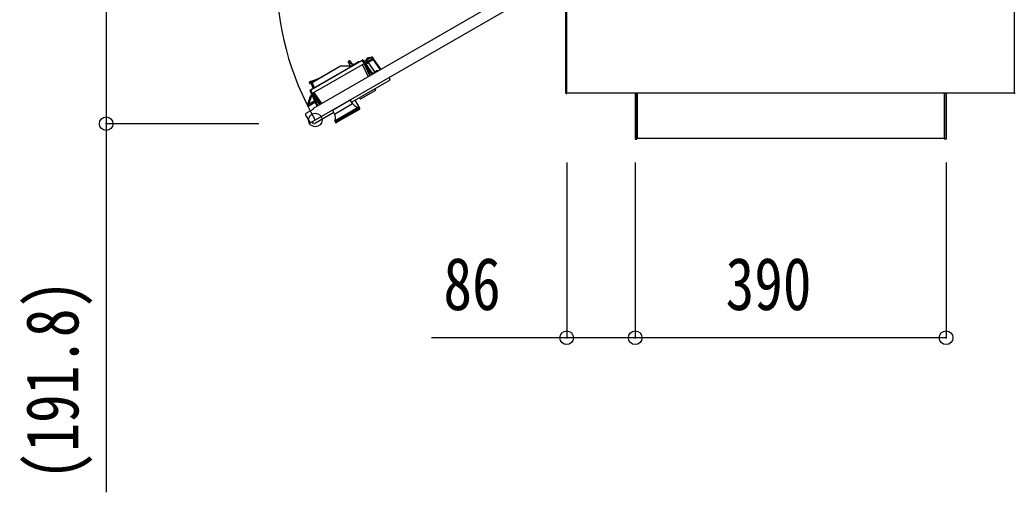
# Model space of a CAD drawing. Units: millimetres, scale not verified. Extents: x -8410 to 8410, y -5940 to 5940.
# Drawn here: x -2773 to -1525, y 1557 to 2150 of the extents above; entities that cross this region are included whole.
import ezdxf
from ezdxf.enums import TextEntityAlignment as Align

# ---------------------------------------------------------------- set-up
doc = ezdxf.new("R2010")
doc.units = ezdxf.units.MM
doc.header["$LTSCALE"] = 30
for name, color, linetype in [('0-3_YKK_13', 4, 'Continuous'), ('0-4_YKK_A1', 4, 'Continuous'), ('0-5_YKK_D', 6, 'Continuous')]:
    doc.layers.add(name, color=color, linetype=linetype)
doc.styles.add('ＭＳ ゴシック', font='')
doc.styles.get('ＭＳ ゴシック').set_extended_font_data('MS Gothic')

msp = doc.modelspace()

# ---------------------------------------------------------------- linework, layer by layer
at = {"layer": '0-3_YKK_13'}
for p, q in [((-2407.93, 2021.08), (-2071.57, 2215.28)), ((-2088.27, 2221.81), (-2405.23, 2038.81)), ((-2088.6, 2189.47), (-2088.6, 2058.53)), ((-2087.1, 2058.5), (-2087.1, 2189.5)), ((-1525.1, 2058.5), (-1525.1, 2189.5)), ((-2343.5, 2099.09), (-2408.2, 2061.74)), ((-2361.11, 2097.98), (-2359.64, 2095.22)), ((-2358.24, 2096.02), (-2359.89, 2098.68)), ((-2359.25, 2098.49), (-2357.66, 2095.96)), ((-2343.73, 2099.49), (-2343.3, 2099.74)), ((-2340.88, 2095.36), (-2343.5, 2099.09)), ((-2341.46, 2097.91), (-2338.24, 2099.77)), ((-2336.99, 2097.61), (-2340.02, 2095.86)), ((-2338.24, 2099.77), (-2332.33, 2103.18)), ((-2332.1, 2102.79), (-2338.01, 2099.38)), ((-2336.99, 2097.61), (-2338.01, 2099.38)), ((-2337.5, 2101.34), (-2337.93, 2100.9)), ((-2337.62, 2101.39), (-2337.55, 2101.44)), ((-2337.42, 2101.4), (-2337.5, 2101.34)), ((-2337.44, 2101.24), (-2337.5, 2101.34)), ((-2337.34, 2101.49), (-2337.15, 2101.66)), ((-2337.15, 2101.66), (-2337.05, 2101.73)), ((-2336.48, 2096.72), (-2336.99, 2097.61)), ((-2336.83, 2101.85), (-2336.91, 2101.8)), ((-2336.42, 2102.08), (-2336.51, 2102.04)), ((-2336.48, 2096.72), (-2331.49, 2099.61)), ((-2336.09, 2102.27), (-2336.2, 2102.22)), ((-2330.61, 2099.56), (-2336.14, 2096.37)), ((-2335.75, 2102.39), (-2336.09, 2102.27)), ((-2335.78, 2102.34), (-2335.72, 2102.23)), ((-2335.67, 2102.4), (-2335.74, 2102.37)), ((-2335.71, 2102.5), (-2335.65, 2102.53)), ((-2335.12, 2102.53), (-2335.67, 2102.4)), ((-2335.67, 2102.4), (-2335.59, 2102.27)), ((-2332.33, 2103.18), (-2331.9, 2103.43)), ((-2332.33, 2103.18), (-2332.1, 2102.79)), ((-2330.92, 2101.11), (-2332.1, 2102.79)), ((-2331.49, 2099.61), (-2331.97, 2100.51)), ((-2331.53, 2100.76), (-2331.06, 2099.86)), ((-2331.49, 2099.61), (-2331.25, 2099.19)), ((-2331.13, 2100.46), (-2331.36, 2100.86)), ((-2331.24, 2103.29), (-2330.06, 2101.61)), ((-2330.23, 2100.98), (-2331.13, 2100.46)), ((-2330.61, 2099.56), (-2331.13, 2100.46)), ((-2330.06, 2101.61), (-2330.92, 2101.11)), ((-2330.23, 2100.98), (-2330.46, 2101.38)), ((-2320.82, 2087.54), (-2330.23, 2100.98)), ((-2329.8, 2101.23), (-2320.39, 2087.79)), ((-2370.74, 2091.85), (-2406.47, 2071.22)), ((-2340.88, 2095.36), (-2406.28, 2057.6)), ((-2370.74, 2091.85), (-2370.95, 2092.2)), ((-2356.97, 2091.85), (-2370.74, 2091.85)), ((-2370.7, 2092.27), (-2356.23, 2092.27)), ((-2359.87, 2094.69), (-2361.27, 2097.32)), ((-2359.87, 2094.69), (-2359.71, 2094.24)), ((-2348.26, 2097.3), (-2353.72, 2094.15)), ((-2335.99, 2078.78), (-2343.12, 2094.07)), ((-2334.19, 2079.82), (-2341.32, 2095.11)), ((-2340.89, 2095.35), (-2340.88, 2095.36)), ((-2340.89, 2095.35), (-2333.76, 2080.07)), ((-2340.88, 2095.36), (-2340.02, 2095.86)), ((-2331.21, 2081.54), (-2340.88, 2095.36)), ((-2340.02, 2095.86), (-2330.35, 2082.04)), ((-2339.44, 2095.02), (-2336.48, 2096.72)), ((-2339.16, 2094.62), (-2336.14, 2096.37)), ((-2336.48, 2096.72), (-2336.24, 2096.31)), ((-2336.14, 2096.37), (-2328.01, 2084.76)), ((-2327.17, 2085.26), (-2327.23, 2085.23)), ((-2326.87, 2085.43), (-2326.82, 2085.46)), ((-2326.53, 2085.63), (-2326.42, 2085.69)), ((-2326.34, 2085.62), (-2326.47, 2085.55)), ((-2326.42, 2085.69), (-2326.28, 2085.75)), ((-2326.34, 2085.62), (-2326.25, 2085.46)), ((-2326.24, 2085.68), (-2326.27, 2085.66)), ((-2326.27, 2085.66), (-2326.18, 2085.51)), ((-2326.27, 2085.66), (-2326.27, 2085.66)), ((-2325.89, 2085.69), (-2326.24, 2085.68)), ((-2326.24, 2085.68), (-2326.15, 2085.53)), ((-2326.23, 2085.8), (-2326.2, 2085.81)), ((-2326.02, 2085.92), (-2326.11, 2085.87)), ((-2325.61, 2086.06), (-2326.02, 2085.92)), ((-2405.31, 2073.98), (-2404.97, 2073.05)), ((-2402.66, 2073.89), (-2404.97, 2073.05)), ((-2404.97, 2073.05), (-2404.83, 2072.64)), ((-2402.52, 2074.99), (-2397.76, 2076.72)), ((-2402.52, 2074.99), (-2402.22, 2074.15)), ((-2310.07, 2073.54), (-2356.7, 2046.62)), ((-2328.23, 2084.43), (-2328.49, 2084.18)), ((-2328.03, 2084.76), (-2327.94, 2084.82)), ((-2309.21, 2074.04), (-2310.07, 2073.54)), ((-2309.9, 2077.68), (-2308.8, 2075.33)), ((-2409.01, 2069.43), (-2409.67, 2071.34)), ((-2407.1, 2070.13), (-2409.01, 2069.43)), ((-2408.86, 2061.88), (-2408.43, 2062.13)), ((-2408.43, 2062.13), (-2408.2, 2061.74)), ((-2408.2, 2061.74), (-2406.28, 2057.6)), ((-2407.08, 2071.34), (-2406.67, 2071.58)), ((-2404.93, 2064.16), (-2407.04, 2069.97)), ((-2406.47, 2071.22), (-2404.07, 2064.65)), ((-2326.94, 2061.38), (-2345.28, 2050.79)), ((-2336.3, 2056.4), (-2326.71, 2061.94)), ((-2326.71, 2061.94), (-2327.17, 2063.67)), ((-2412.3, 2043.04), (-2408.39, 2054.39)), ((-2407.27, 2054.62), (-2410.99, 2043.79)), ((-2403.07, 2048.37), (-2410.99, 2043.79)), ((-2407.51, 2055.04), (-2407.27, 2054.62)), ((-2406.25, 2055.2), (-2407.27, 2054.62)), ((-2406.28, 2057.6), (-2406.27, 2057.61)), ((-2406.28, 2057.6), (-2399.15, 2042.32)), ((-2396.6, 2043.79), (-2406.27, 2057.61)), ((-2405.84, 2057.86), (-2396.17, 2044.04)), ((-2404.16, 2058.82), (-2394.49, 2045.01)), ((-2380.7, 2036.81), (-2358.61, 2049.56)), ((-2355.6, 2044.92), (-2358.61, 2049.56)), ((-2346.76, 2039.06), (-2352.35, 2049.13)), ((-2347.15, 2052.13), (-2345.88, 2050.87)), ((-2345.88, 2050.87), (-2336.3, 2056.4)), ((-2087.67, 2057.53), (-2087.1, 2057.5)), ((-2087.1, 2057.5), (-2087.1, 2058.5)), ((-1999.1, 2058), (-1999.1, 2000.8)), ((-1998.6, 2058), (-1998.6, 2000.8)), ((-1613.6, 2058), (-1613.6, 2000.8)), ((-1613.1, 2058), (-1613.1, 2000.8)), ((-1525.1, 2057.5), (-1525.1, 2058.5)), ((-1524.54, 2057.53), (-1525.1, 2057.5)), ((-2404.73, 2037.94), (-2414.26, 2032.44)), ((-2412.3, 2043.04), (-2412.3, 2043.04)), ((-2411.52, 2041.75), (-2412.3, 2043.04)), ((-2411.3, 2043.32), (-2410.65, 2042.25)), ((-2410.41, 2041.82), (-2410.84, 2041.57)), ((-2410.65, 2042.25), (-2402.43, 2047)), ((-2410.65, 2042.25), (-2410.41, 2041.82)), ((-2402.22, 2046.55), (-2410.41, 2041.82)), ((-2404.83, 2038.11), (-2405.23, 2038.81)), ((-2404.83, 2038.11), (-2404.73, 2037.94)), ((-2380.7, 2036.81), (-2378.19, 2031.88)), ((-2378.19, 2031.88), (-2355.6, 2044.92)), ((-2377.73, 2023.82), (-2348.85, 2040.5)), ((-2347.5, 2039.62), (-2377.64, 2022.21)), ((-2377.29, 2021.51), (-2347.07, 2038.96)), ((-2347.41, 2037.55), (-2375.9, 2021.1)), ((-2347.14, 2037.71), (-2375.3, 2021.45)), ((-2347.07, 2038.96), (-2347.5, 2039.62)), ((-2414.69, 2031.21), (-2414.7, 2031.2)), ((-2409.38, 2021.98), (-2414.63, 2031.07)), ((-2379.18, 2033.64), (-2402.36, 2020.26)), ((-2379.33, 2033.56), (-2379.07, 2033.6)), ((-2408.69, 2021.8), (-2408.43, 2021.95)), ((-2408.43, 2021.95), (-2408.33, 2021.78)), ((-2407.93, 2021.08), (-2408.33, 2021.78)), ((-2404.54, 2020.05), (-2406.03, 2022.18)), ((-2402.36, 2020.26), (-2403.22, 2019.76)), ((-2377.64, 2022.21), (-2377.29, 2021.51)), ((-1998.6, 2000.8), (-1999.1, 2000.8)), ((-1613.6, 2000.8), (-1613.1, 2000.8))]:
    msp.add_line(p, q, dxfattribs=at)
for points in [[(-2408.43, 2062.13), (-2343.73, 2099.49), (-2343.5, 2099.09)], [(-2342.64, 2099.59), (-2340.02, 2095.86), (-2340.88, 2095.36)], [(-2338.24, 2099.77), (-2338.01, 2099.38), (-2341.2, 2097.54)], [(-2338.03, 2100.83), (-2338.08, 2100.8), (-2338.11, 2100.8), (-2338.11, 2100.83), (-2338.1, 2100.87), (-2338.07, 2100.93)], [(-2338.07, 2100.93), (-2337.86, 2101.18), (-2337.62, 2101.39)], [(-2337.68, 2101.03), (-2337.86, 2100.94), (-2338.03, 2100.83)], [(-2338.01, 2100.85), (-2338.02, 2100.84), (-2338.03, 2100.83)], [(-2338.01, 2100.85), (-2338.02, 2100.84), (-2338.03, 2100.84), (-2338.03, 2100.84)], [(-2337.35, 2101.34), (-2337.4, 2101.27), (-2337.46, 2101.2), (-2337.53, 2101.13), (-2337.61, 2101.07), (-2337.68, 2101.03)], [(-2337.46, 2101.21), (-2337.5, 2101.17), (-2337.54, 2101.14), (-2337.58, 2101.1), (-2337.62, 2101.08), (-2337.64, 2101.06)], [(-2337.55, 2101.44), (-2337.52, 2101.45), (-2337.51, 2101.46)], [(-2337.37, 2101.43), (-2337.37, 2101.44), (-2337.38, 2101.45), (-2337.39, 2101.46), (-2337.4, 2101.47), (-2337.42, 2101.47), (-2337.43, 2101.48), (-2337.44, 2101.48), (-2337.45, 2101.48), (-2337.47, 2101.48), (-2337.48, 2101.48), (-2337.49, 2101.47), (-2337.5, 2101.47), (-2337.5, 2101.47), (-2337.5, 2101.47), (-2337.51, 2101.46)], [(-2337.31, 2101.46), (-2337.32, 2101.48), (-2337.34, 2101.49), (-2337.35, 2101.5), (-2337.37, 2101.51), (-2337.39, 2101.51), (-2337.4, 2101.51), (-2337.42, 2101.51), (-2337.44, 2101.5), (-2337.45, 2101.5), (-2337.45, 2101.5), (-2337.45, 2101.5), (-2337.46, 2101.49)], [(-2337.46, 2101.49), (-2337.45, 2101.5), (-2337.46, 2101.49)], [(-2337.38, 2101.33), (-2337.41, 2101.27), (-2337.46, 2101.21)], [(-2337.37, 2101.43), (-2337.37, 2101.43), (-2337.39, 2101.41), (-2337.42, 2101.4)], [(-2336.91, 2101.8), (-2337.15, 2101.6), (-2337.35, 2101.34)], [(-2330.92, 2101.11), (-2331.97, 2100.51), (-2336.99, 2097.61)], [(-2336.51, 2102.04), (-2336.58, 2102), (-2336.67, 2101.95), (-2336.75, 2101.9), (-2336.83, 2101.85)], [(-2335.86, 2102.21), (-2336.15, 2102.17), (-2336.42, 2102.08)], [(-2336.33, 2102.14), (-2336.03, 2102.24), (-2335.72, 2102.29)], [(-2335.42, 2102.33), (-2335.5, 2102.29), (-2335.59, 2102.25), (-2335.68, 2102.23), (-2335.77, 2102.21), (-2335.86, 2102.21)], [(-2335.61, 2102.26), (-2335.67, 2102.24), (-2335.72, 2102.23), (-2335.78, 2102.22), (-2335.82, 2102.22)], [(-2335.75, 2102.48), (-2335.75, 2102.48), (-2335.76, 2102.47), (-2335.77, 2102.46), (-2335.78, 2102.45), (-2335.79, 2102.43), (-2335.79, 2102.42), (-2335.8, 2102.4), (-2335.8, 2102.39), (-2335.8, 2102.37), (-2335.79, 2102.36), (-2335.78, 2102.34)], [(-2335.74, 2102.37), (-2335.77, 2102.35), (-2335.78, 2102.34)], [(-2335.74, 2102.48), (-2335.75, 2102.48), (-2335.74, 2102.49), (-2335.71, 2102.5)], [(-2335.65, 2102.53), (-2335.37, 2102.62), (-2335.07, 2102.66)], [(-2335.46, 2102.32), (-2335.49, 2102.31), (-2335.52, 2102.29), (-2335.56, 2102.27), (-2335.61, 2102.26)], [(-2335.03, 2102.56), (-2335.23, 2102.45), (-2335.42, 2102.33)], [(-2335.07, 2102.66), (-2335.01, 2102.66), (-2334.97, 2102.64), (-2334.96, 2102.62), (-2334.98, 2102.59), (-2335.03, 2102.56)], [(-2335.03, 2102.57), (-2335.03, 2102.57), (-2335.04, 2102.56), (-2335.06, 2102.56)], [(-2335.06, 2102.55), (-2335.05, 2102.56), (-2335.03, 2102.56)], [(-2406.47, 2071.22), (-2406.67, 2071.58), (-2370.95, 2092.2)], [(-2359.85, 2094.6), (-2359.67, 2094.17), (-2359.58, 2093.59), (-2359.55, 2092.96), (-2359.61, 2092.27)], [(-2359.64, 2095.22), (-2359.35, 2094.38), (-2359.23, 2093.38), (-2359.33, 2092.27)], [(-2353.4, 2093.95), (-2353.75, 2093.83), (-2354.13, 2093.79), (-2354.89, 2093.92), (-2355.61, 2094.15), (-2356.28, 2094.46), (-2356.9, 2094.8), (-2357.43, 2095.17), (-2357.86, 2095.59), (-2358.24, 2096.02)], [(-2358.23, 2092.27), (-2357.31, 2092.8), (-2356.44, 2093.3)], [(-2353.72, 2094.15), (-2353.84, 2094.1), (-2354, 2094.07), (-2354.32, 2094.08), (-2354.96, 2094.22), (-2355.55, 2094.44), (-2356.1, 2094.7), (-2356.6, 2094.99), (-2357.04, 2095.3), (-2357.41, 2095.63), (-2357.55, 2095.8), (-2357.64, 2095.96)], [(-2353.4, 2093.95), (-2353.5, 2094.06), (-2353.6, 2094.13), (-2353.68, 2094.16), (-2353.72, 2094.15)], [(-2327.62, 2084.99), (-2327.93, 2084.75), (-2328.2, 2084.46)], [(-2327.52, 2085.06), (-2327.58, 2085.02), (-2327.62, 2084.99)], [(-2327.23, 2085.23), (-2327.29, 2085.19), (-2327.36, 2085.15), (-2327.44, 2085.11), (-2327.52, 2085.06)], [(-2326.81, 2085.26), (-2327, 2085.28), (-2327.17, 2085.26)], [(-2326.47, 2085.55), (-2326.57, 2085.49), (-2326.67, 2085.43), (-2326.76, 2085.38), (-2326.84, 2085.34)], [(-2326.82, 2085.46), (-2326.76, 2085.5), (-2326.69, 2085.54), (-2326.61, 2085.59), (-2326.53, 2085.63)], [(-2326.41, 2085.37), (-2326.49, 2085.32), (-2326.59, 2085.28), (-2326.68, 2085.26), (-2326.75, 2085.25), (-2326.81, 2085.26)], [(-2326.43, 2085.37), (-2326.49, 2085.33), (-2326.55, 2085.3), (-2326.62, 2085.28), (-2326.67, 2085.27), (-2326.72, 2085.27), (-2326.74, 2085.27)], [(-2326.34, 2085.62), (-2326.35, 2085.64), (-2326.36, 2085.65), (-2326.37, 2085.67), (-2326.38, 2085.68), (-2326.39, 2085.69), (-2326.4, 2085.69), (-2326.41, 2085.69), (-2326.42, 2085.69)], [(-2325.92, 2085.65), (-2326.17, 2085.52), (-2326.41, 2085.37)], [(-2326.21, 2085.81), (-2326.22, 2085.81), (-2326.23, 2085.8), (-2326.24, 2085.8), (-2326.24, 2085.8), (-2326.25, 2085.79), (-2326.27, 2085.77), (-2326.28, 2085.74), (-2326.29, 2085.72), (-2326.29, 2085.69), (-2326.27, 2085.66)], [(-2326.21, 2085.81), (-2326.23, 2085.8), (-2326.23, 2085.8)], [(-2326.11, 2085.87), (-2326.15, 2085.85), (-2326.19, 2085.83), (-2326.21, 2085.81)], [(-2326.2, 2085.81), (-2326.03, 2085.84), (-2325.83, 2085.82)], [(-2325.86, 2085.71), (-2325.86, 2085.7), (-2325.87, 2085.69), (-2325.89, 2085.68), (-2325.91, 2085.67), (-2325.94, 2085.65)], [(-2325.94, 2085.65), (-2325.93, 2085.65), (-2325.92, 2085.65)], [(-2325.83, 2085.82), (-2325.8, 2085.81), (-2325.78, 2085.77), (-2325.8, 2085.74), (-2325.85, 2085.69), (-2325.92, 2085.65)], [(-2409.07, 2072.61), (-2405.31, 2073.98), (-2402.52, 2074.99)], [(-2328.7, 2084.05), (-2328.72, 2084.03), (-2328.72, 2084.05), (-2328.7, 2084.09), (-2328.66, 2084.15), (-2328.61, 2084.22)], [(-2328.49, 2084.16), (-2328.6, 2084.11), (-2328.7, 2084.05)], [(-2328.7, 2084.05), (-2328.68, 2084.06), (-2328.68, 2084.07)], [(-2328.68, 2084.07), (-2328.68, 2084.07), (-2328.68, 2084.07), (-2328.68, 2084.07), (-2328.67, 2084.07), (-2328.65, 2084.08)], [(-2328.61, 2084.22), (-2328.34, 2084.51), (-2328.03, 2084.76)], [(-2328.61, 2084.22), (-2328.6, 2084.23), (-2328.59, 2084.23), (-2328.58, 2084.23), (-2328.56, 2084.22), (-2328.54, 2084.22), (-2328.53, 2084.21), (-2328.51, 2084.19), (-2328.49, 2084.18)], [(-2328.2, 2084.46), (-2328.26, 2084.38), (-2328.32, 2084.31), (-2328.39, 2084.24), (-2328.45, 2084.19), (-2328.49, 2084.16)], [(-2328.21, 2084.45), (-2328.24, 2084.41), (-2328.28, 2084.37), (-2328.31, 2084.33), (-2328.35, 2084.29), (-2328.38, 2084.25), (-2328.42, 2084.22), (-2328.44, 2084.21), (-2328.45, 2084.2)], [(-2328.2, 2084.46), (-2328.2, 2084.46), (-2328.21, 2084.45)], [(-2328.03, 2084.76), (-2328.02, 2084.76), (-2328.01, 2084.76), (-2328, 2084.76), (-2327.99, 2084.75), (-2327.97, 2084.74), (-2327.96, 2084.73), (-2327.95, 2084.71), (-2327.94, 2084.7)], [(-2327.94, 2084.82), (-2327.89, 2084.85), (-2327.85, 2084.87), (-2327.83, 2084.88)], [(-2406.28, 2057.6), (-2407.14, 2057.11), (-2409.07, 2061.24)], [(-2407.78, 2069.88), (-2407.53, 2069.96), (-2407.27, 2070), (-2407, 2070.02)], [(-2407.31, 2070.74), (-2407.34, 2070.88), (-2407.33, 2071.02), (-2407.27, 2071.15), (-2407.19, 2071.26), (-2407.08, 2071.34)], [(-2408.17, 2054.67), (-2407.51, 2055.04), (-2406.46, 2055.65)], [(-2400.01, 2041.82), (-2407.14, 2057.11), (-2406.28, 2057.6)], [(-2001.1, 2058), (-2001.1, 2000.5), (-1999.1, 2000.5), (-1999.1, 2058)], [(-1611.1, 2058), (-1611.1, 2000.5), (-1613.1, 2000.5), (-1613.1, 2058)], [(-2412.3, 2043.04), (-2412.27, 2043.05), (-2412.18, 2043.06), (-2412.05, 2043.08), (-2411.88, 2043.11), (-2411.69, 2043.14), (-2411.48, 2043.19), (-2411.3, 2043.32)], [(-2408.33, 2021.78), (-2409.03, 2021.38), (-2409.38, 2021.98)]]:
    msp.add_lwpolyline(points, dxfattribs=at)
for centre, radius, start, end in [((-2360.83, 2097.56), 0.5, 123.56623, 208), ((-2354.89, 2088.6), 11.25, 116.43377, 123.56623), ((-2359.67, 2098.23), 0.5, 32, 116.43377), ((-2343.05, 2099.31), 0.5, 35, 120), ((-2336.24, 2099.31), 2.5, 120, 175.9442), ((-2338.02, 2100.83), 0.112, 39.60647, 115.569), ((-2337.62, 2101.01), 0.059, 112.59309, 155.91495), ((-2337.59, 2101.31), 0.092, 23.84372, 109.38767), ((-2337.51, 2101.35), 0.095, 26.66158, 117.02094), ((-2337.4, 2101.41), 0.1, 29.75615, 120.94769), ((-2337.34, 2101.3), 0.043, 109.23826, 148.9805), ((-2335.82, 2102.17), 0.052, 90.63226, 129.77003), ((-2334.51, 2100.31), 2.5, 64.0558, 120), ((-2335.66, 2102.42), 0.096, 121.46822, 212.19256), ((-2335.59, 2102.46), 0.093, 127.42783, 214.72884), ((-2335.43, 2102.28), 0.051, 81.05696, 126.37148), ((-2335.01, 2102.57), 0.112, 121.93043, 200.14343), ((-2331.65, 2103), 0.5, 35, 120), ((-2333.06, 2102.84), 3.59, 296.0129, 303.9871), ((-2331.5, 2099.62), 0.5, 300, 28), ((-2330.21, 2100.94), 0.5, 35, 120), ((-2329.29, 2099.86), 1.46, 110.19725, 129.80275), ((-2370.7, 2091.77), 0.5, 90, 120), ((-2369.57, 2091.94), 1.18, 163.72386, 184.60629), ((-2359.46, 2094.82), 0.432, 114.59931, 198.33193), ((-2357.99, 2095.67), 0.432, 41.66807, 125.40069), ((-2393.71, 2071.21), 42.32, 29.84271, 30.67753), ((-2355.94, 2092.44), 1, 30, 120), ((-2348.01, 2096.87), 0.5, 50.23552, 120), ((-2326.83, 2085.34), 0.093, 119.97464, 213.85886), ((-2326.77, 2085.39), 0.089, 126.86298, 217.73506), ((-2326.76, 2085.2), 0.081, 74.65267, 128.26873), ((-2326.71, 2085.45), 0.264, 23.3266, 45.20295), ((-2326.42, 2085.35), 0.022, 59.22332, 123.31734), ((-2326.19, 2085.71), 0.1, 118.69411, 210.00081), ((-2326.15, 2085.73), 0.099, 120.39464, 210.70128), ((-2325.79, 2085.73), 0.11, 115.59779, 201.27639), ((-2324.91, 2083.68), 2.5, 61.33225, 106.45272), ((-2408.72, 2071.67), 1, 110, 199), ((-2326.64, 2082.68), 2.5, 133.44886, 178.66775), ((-2328.42, 2084.12), 0.087, 108.93727, 149.47067), ((-2309.71, 2074.91), 1, 300, 25), ((-2408.61, 2061.45), 0.5, 120, 205), ((-2407.27, 2068.47), 1.5, 80.9749, 110), ((-2327.19, 2061.81), 0.5, 300, 15), ((-2407.92, 2054.23), 0.5, 120, 161), ((-2345.53, 2051.22), 0.5, 225, 300), ((-2087.6, 2058.53), 1, 180, 266.5), ((-2411.09, 2042.01), 0.5, 211, 300), ((-2347.21, 2050.36), 10, 213, 260.58541), ((-2349.18, 2038.53), 2, 33, 80.58541), ((-2347.91, 2038.41), 1, 300, 33), ((-2347.64, 2038.57), 1, 300, 29), ((-2413.96, 2031.63), 0.85, 115.16453, 210), ((-2413.76, 2031.57), 1, 120, 210), ((-2387.1, 2027.34), 10, 339.41459, 27), ((-2375.86, 2023.12), 2, 159.41459, 207), ((-2408.94, 2022.23), 0.5, 210, 300), ((-2408.33, 2021.78), 0.8, 210, 300), ((-2403.72, 2020.63), 1, 215, 300), ((-2376.4, 2021.97), 1, 207, 300)]:
    msp.add_arc(centre, radius, start, end, dxfattribs=at)
for centre, major_axis, ratio, start_param, end_param in [((-2343.48, 2099.05), (-0.844, -0.538), 0.04333, 3.1434917, 4.7066918), ((-2332.08, 2102.75), (-0.844, -0.538), 0.04333, 3.1434917, 4.7066918), ((-2356.81, 2091.94), (-1.73, -1), 0.008594, 3.1415927, 4.3857741), ((-2404.96, 2073.04), (-4.7, -1.69), 0.003489, 4.7126448, 6.2831366), ((-2408.18, 2061.7), (-0.888, -0.462), 0.04333, 4.7180862, 6.2812863), ((-2406.41, 2071.15), (-0.909, -0.425), 0.084879, 4.7350094, 6.1350915), ((-2406.1, 2070.31), (2, -5.49), 0.171088, 4.571833, 4.712389), ((-2407.26, 2054.61), (-1.13, -0.22), 0.004302, 4.7230863, 6.2807108), ((-2410.66, 2042.26), (-0.862, -0.508), 0.008724, 0.0000761, 1.5705679), ((-2425.19, 2002.51), (-14.23, -41.29), 0.022898, 3.1679433, 3.3021032)]:
    msp.add_ellipse(centre, major_axis=major_axis, ratio=ratio, start_param=start_param, end_param=end_param, dxfattribs=at)
at = {"layer": '0-4_YKK_A1'}
for p, q in [((-1525.1, 2058), (-2087.1, 2058)), ((-1998.6, 2058), (-1998.6, 2001)), ((-1613.6, 2058), (-1613.6, 2001)), ((-1613.6, 2001), (-1998.6, 2001))]:
    msp.add_line(p, q, dxfattribs=at)
at = {"layer": '0-5_YKK_D'}
for p, q in [((-2473.15, 2019.65), (-2665.81, 2019.65)), ((-2087.1, 1971), (-2087.1, 1750)), ((-2001.1, 1971), (-2001.1, 1750)), ((-2001.1, 1971), (-2001.1, 1750)), ((-1611.1, 1971), (-1611.1, 1750)), ((-1611.1, 1751), (-2001.1, 1751))]:
    msp.add_line(p, q, dxfattribs=at)
for points in [[(-2664.81, 2211.5), (-2664.81, 2019.65), (-2664.81, 1557.25)], [(-2001.1, 1751), (-2087.1, 1751), (-2256.7, 1751)]]:
    msp.add_lwpolyline(points, dxfattribs=at)
for centre in [(-2664.81, 2019.65), (-2402.44, 2024.25), (-2087.1, 1751), (-2001.1, 1751), (-2001.1, 1751), (-1611.1, 1751)]:
    msp.add_circle(centre, 8.5, dxfattribs=at)
msp.add_arc((-2086.1, 2206.89), 365.28, 90, 210, dxfattribs=at)

# ---------------------------------------------------------------- texts
at = {"layer": '0-5_YKK_D', "style": 'ＭＳ ゴシック', "width": 0.8}
for s, p in [('86', (-2241.7, 1766)), ('390', (-1887.7, 1766))]:
    msp.add_text(s, height=65.98, dxfattribs=at).set_placement(p, align=Align.BOTTOM_LEFT)
msp.add_text('(191.8)', height=65.98, rotation=90, dxfattribs=at).set_placement((-2679.81, 1572.25), align=Align.BOTTOM_LEFT)

doc.saveas('drawing.dxf')
